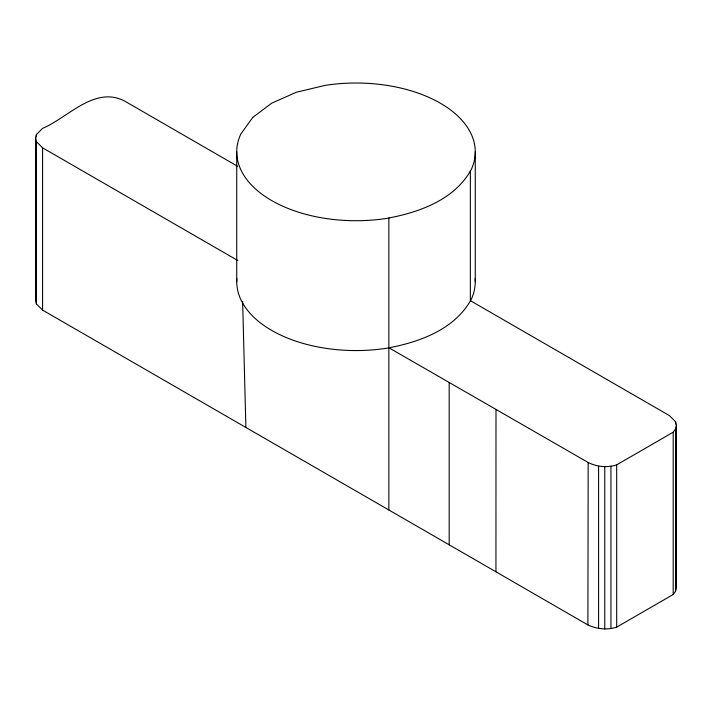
<?xml version="1.0" encoding="UTF-8"?>
<svg xmlns="http://www.w3.org/2000/svg" width="712" height="712" viewBox="0 0 712 712"><rect width="100%" height="100%" fill="white"/><g stroke="black" fill="none" stroke-linecap="round" stroke-linejoin="round"><path stroke-width="1.07" d="M470.365 170.844L470.365 300.678L669.413 415.594L675.59 421.762L676.4 425.331L676.391 587.614L675.572 591.183L673.196 594.502L616.69 627.13C607.176 630.262 596.914 629.079 587.898 624.94L495.944 571.798L495.997 409.489M673.196 594.502L673.205 432.211L675.59 428.891L676.4 425.331M675.572 591.183L675.59 428.891M675.59 423.987L675.59 421.762M587.898 624.94L588.174 462.497L388.85 347.741M495.944 571.798L42.587 310.112L36.41 303.935L35.6 300.375L35.6 138.084L36.41 134.524L42.587 128.347C67.845 117.818 94.171 85.885 124.102 100.757L237.568 166.27M35.6 300.375L36.009 298.586M588.174 462.497C597.021 466.921 607.256 467.926 616.69 464.847L673.205 432.211M35.6 138.084L36.41 141.652L42.587 147.82L237.781 260.521M675.982 585.834L676.391 587.614M242.632 301.434L245.889 427.476M616.69 464.847L616.69 627.13M610.941 466.218L610.941 628.509M604.764 466.689L604.764 628.972M598.587 466.218L598.587 628.509M475.26 151.879L475.26 281.703M449.183 382.567L449.192 544.849M388.85 217.908L388.868 510.014M236.74 151.879L236.74 281.703M42.587 147.82L42.587 310.112M36.41 134.524L36.41 136.74M36.41 141.652L36.41 303.935M236.873 278.543A119.26 68.85 0 0 0 386.865 348.212C419.128 342.232 454.318 329.843 471.193 299.53A119.26 68.85 0 0 0 475.127 278.543M252.724 117.453L240.807 134.061A119.26 68.85 0 0 0 386.865 218.379C419.128 212.407 454.318 200.019 471.193 169.696A119.26 68.85 0 0 0 325.135 85.369L296.37 92.249L271.673 103.187L252.724 117.453"/></g></svg>
